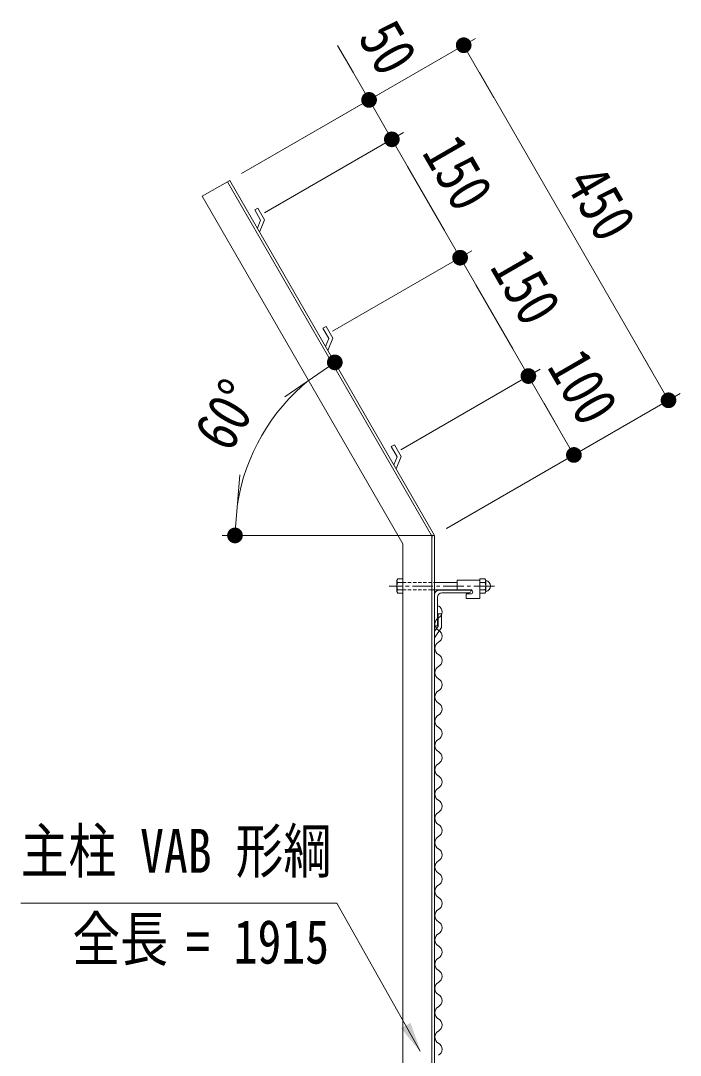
# Model space of a CAD drawing. Units: millimetres, scale not verified. Extents: x -4455 to 4455, y -3150 to 3150.
# Drawn here: x 31 to 756, y 531 to 1667 of the extents above; entities that cross this region are included whole.
import ezdxf
from ezdxf.enums import TextEntityAlignment as Align

# ---------------------------------------------------------------- set-up
doc = ezdxf.new("R2010")
doc.units = ezdxf.units.MM
doc.header["$LTSCALE"] = 30
doc.linetypes.add('USER2', pattern=[1.125, 0.75, -0.125, 0.125, -0.125])
doc.linetypes.add('USER3', pattern=[0.1875, 0.125, -0.0625])
for name, color, linetype, lineweight in [('0-0_D-STR-TXT', 3, 'Continuous', 13), ('0-2_D-STR1', 1, 'Continuous', 18), ('0-3_1部材', 7, 'Continuous', 9), ('0-5_D-STR2', 1, 'Continuous', 13), ('0-6_D-STR-DIM', 4, 'Continuous', 13), ('0-7_D-BMK', 2, 'USER2', 13), ('0-8_D-STR3', 3, 'Continuous', 13), ('0-E_SUNPOU', 1, 'Continuous', 18)]:
    doc.layers.add(name, color=color, linetype=linetype, lineweight=lineweight)
doc.styles.add('ＭＳ ゴシック', font='')
doc.styles.get('ＭＳ ゴシック').set_extended_font_data('MS Gothic')

# ---------------------------------------------------------------- blocks, each defined once
blk = doc.blocks.new('M1')
at = {"layer": '0-E_SUNPOU'}
blk.add_line((-7.5, 0), (-57.86, 0), dxfattribs=at)
for points in [[(0, 0), (-7.5, 0), (-7.44, 0.94)], [(0, 0), (-7.44, -0.94), (-7.5, 0)], [(0, 0), (-7.44, 0.94), (-7.26, 1.87)], [(0, 0), (-7.26, -1.87), (-7.44, -0.94)], [(0, 0), (-7.26, 1.87), (-6.97, 2.76)], [(0, 0), (-6.97, -2.76), (-7.26, -1.87)], [(0, 0), (-6.97, 2.76), (-6.57, 3.61)], [(0, 0), (-6.57, -3.61), (-6.97, -2.76)], [(0, 0), (-6.57, 3.61), (-6.07, 4.41)], [(0, 0), (-6.07, -4.41), (-6.57, -3.61)], [(0, 0), (-6.07, 4.41), (-5.47, 5.13)], [(0, 0), (-5.47, -5.13), (-6.07, -4.41)], [(0, 0), (-5.47, 5.13), (-4.78, 5.78)], [(0, 0), (-4.78, -5.78), (-5.47, -5.13)], [(0, 0), (-4.78, 5.78), (-4.02, 6.33)], [(0, 0), (-4.02, -6.33), (-4.78, -5.78)], [(0, 0), (-4.02, 6.33), (-3.19, 6.79)], [(0, 0), (-3.19, -6.79), (-4.02, -6.33)], [(0, 0), (-3.19, 6.79), (-2.32, 7.13)], [(0, 0), (-2.32, -7.13), (-3.19, -6.79)], [(0, 0), (-2.32, 7.13), (-1.41, 7.37)], [(0, 0), (-1.41, -7.37), (-2.32, -7.13)], [(0, 0), (-1.41, 7.37), (-0.47, 7.49)], [(0, 0), (-0.47, -7.49), (-1.41, -7.37)], [(0, 0), (-0.47, 7.49), (0.47, 7.49)], [(0, 0), (0.47, -7.49), (-0.47, -7.49)], [(0, 0), (0.47, 7.49), (1.41, 7.37)], [(0, 0), (1.41, 7.37), (2.32, 7.13)], [(0, 0), (2.32, 7.13), (3.19, 6.79)], [(0, 0), (3.19, 6.79), (4.02, 6.33)], [(0, 0), (4.02, 6.33), (4.78, 5.78)], [(0, 0), (4.78, 5.78), (5.47, 5.13)], [(0, 0), (5.47, 5.13), (6.07, 4.41)], [(0, 0), (6.07, 4.41), (6.57, 3.61)], [(0, 0), (6.57, 3.61), (6.97, 2.76)], [(0, 0), (6.97, 2.76), (7.26, 1.87)], [(0, 0), (7.26, 1.87), (7.44, 0.94)], [(0, 0), (7.44, 0.94), (7.5, 0)], [(0, 0), (1.41, -7.37), (0.47, -7.49)], [(0, 0), (2.32, -7.13), (1.41, -7.37)], [(0, 0), (3.19, -6.79), (2.32, -7.13)], [(0, 0), (4.02, -6.33), (3.19, -6.79)], [(0, 0), (4.78, -5.78), (4.02, -6.33)], [(0, 0), (5.47, -5.13), (4.78, -5.78)], [(0, 0), (6.07, -4.41), (5.47, -5.13)], [(0, 0), (6.57, -3.61), (6.07, -4.41)], [(0, 0), (6.97, -2.76), (6.57, -3.61)], [(0, 0), (7.26, -1.87), (6.97, -2.76)], [(0, 0), (7.44, -0.94), (7.26, -1.87)], [(0, 0), (7.5, 0), (7.44, -0.94)]]:
    blk.add_solid(points, dxfattribs=at)

msp = doc.modelspace()

# ---------------------------------------------------------------- linework, layer by layer
at = {"layer": '0-0_D-STR-TXT'}
msp.add_lwpolyline([(31.24, 698.43), (378.61, 698.43), (470.08, 536.08)], dxfattribs=at)
msp.add_solid([(471.2, 534.07), (449.05, 561.19), (459.49, 567.07)], dxfattribs=at)
at = {"layer": '0-2_D-STR1'}
for p, q in [((258.36, 1490.22), (483.69, 1099.93)), ((230.65, 1474.22), (450.96, 1092.63)), ((291.75, 1461.31), (299.24, 1448.35)), ((291.21, 1439.33), (294.79, 1448.05)), ((293.74, 1434.95), (299.24, 1448.35)), ((366.75, 1331.41), (363.29, 1329.41)), ((363.29, 1329.41), (369.79, 1318.15)), ((366.75, 1331.41), (374.24, 1318.45)), ((366.21, 1309.42), (369.79, 1318.15)), ((368.74, 1305.04), (374.24, 1318.45)), ((441.75, 1201.5), (449.24, 1188.54)), ((441.21, 1179.52), (444.79, 1188.24)), ((443.74, 1175.14), (449.24, 1188.54)), ((482.96, 1102.67), (482.96, -362.99)), ((485.96, 1102.01), (485.96, -157.99)), ((450.96, 1092.63), (450.96, -157.99)), ((485.96, 1002.01), (485.96, 1037.01)), ((488.96, 1004.01), (488.96, 1034.01)), ((493.46, 1042.01), (518.46, 1042.01)), ((493.96, 1039.01), (523.96, 1039.01)), ((525.96, 1042.01), (525.96, 1041.01)), ((489.69, 1016.06), (489.69, 1002.22)), ((493.69, 1016.06), (489.69, 1016.06)), ((493.69, 1016.06), (493.69, 1000.97)), ((485.96, 996.81), (489.69, 1002.22)), ((485.96, 1002.01), (486.96, 1002.01)), ((485.96, 989.77), (493.69, 1000.97))]:
    msp.add_line(p, q, dxfattribs=at)
for points in [[(230.65, 1474.22), (260.96, 1491.72), (485.96, 1102.01)], [(291.75, 1461.31), (288.29, 1459.31), (294.79, 1448.05)], [(441.75, 1201.5), (438.29, 1199.5), (444.79, 1188.24)]]:
    msp.add_lwpolyline(points, dxfattribs=at)
for centre, radius, start, end in [((490.96, 1037.01), 5, 90, 180), ((493.96, 1034.01), 5, 90, 180), ((523.96, 1041.01), 2, 270, 0), ((486.96, 1004.01), 2, 270, 0)]:
    msp.add_arc(centre, radius, start, end, dxfattribs=at)
at = {"layer": '0-3_1部材'}
msp.add_line((490.96, 1042.01), (525.96, 1042.01), dxfattribs=at)
at = {"layer": '0-5_D-STR2', "color": 2}
for centre, start, end in [((486.6, 1018.05), 298.07249, 61.92751), ((493.72, 1004.71), 118.07249, 241.92751), ((486.6, 991.38), 298.07249, 61.92751), ((493.72, 978.05), 118.07249, 241.92751), ((486.6, 964.71), 298.07249, 61.92751), ((493.72, 951.38), 118.07249, 241.92751), ((486.6, 938.05), 298.07249, 61.92751), ((493.72, 924.71), 118.07249, 241.92751), ((486.6, 911.38), 298.07249, 61.92751), ((493.72, 898.05), 118.07249, 241.92751), ((486.6, 884.71), 298.07249, 61.92751), ((493.72, 871.38), 118.07249, 241.92751), ((486.6, 858.05), 298.07249, 61.92751), ((493.72, 844.71), 118.07249, 241.92751), ((486.6, 831.38), 298.07249, 61.92751), ((493.72, 818.05), 118.07249, 241.92751), ((486.6, 804.71), 298.07249, 61.92751), ((493.72, 791.38), 118.07249, 241.92751), ((486.6, 778.05), 298.07249, 61.92751), ((493.72, 764.71), 118.07249, 241.92751), ((486.6, 751.38), 298.07249, 61.92751), ((493.72, 738.05), 118.07249, 241.92751), ((486.6, 724.71), 298.07249, 61.92751), ((493.72, 711.38), 118.07249, 241.92751), ((486.6, 698.05), 298.07249, 61.92751), ((493.72, 684.71), 118.07249, 241.92751), ((486.6, 671.38), 298.07249, 61.92751), ((493.72, 658.05), 118.07249, 241.92751), ((486.6, 644.71), 298.07249, 61.92751), ((493.72, 631.38), 118.07249, 241.92751), ((486.6, 618.05), 298.07249, 61.92751), ((493.72, 604.71), 118.07249, 241.92751), ((486.6, 591.38), 298.07249, 61.92751), ((493.72, 578.05), 118.07249, 241.92751), ((486.6, 564.71), 298.07249, 61.92751), ((493.72, 551.38), 118.07249, 241.92751), ((486.6, 538.05), 298.07249, 61.92751)]:
    msp.add_arc(centre, 7.56, start, end, dxfattribs=at)
at = {"layer": '0-6_D-STR-DIM', "color": 1, "lineweight": 18}
for p, q in [((273.95, 1499.22), (530.86, 1647.55)), ((396.7, 1609.92), (379.45, 1639.8)), ((535.12, 1610.17), (725.62, 1280.21)), ((273.95, 1499.22), (426.94, 1587.55)), ((438.95, 1536.75), (413.95, 1580.05)), ((298.95, 1455.92), (451.94, 1544.25)), ((298.95, 1455.92), (451.94, 1544.25)), ((456.2, 1506.87), (496.7, 1436.72)), ((456.2, 1506.87), (473.45, 1476.99)), ((373.95, 1326.02), (526.94, 1414.34)), ((373.95, 1326.02), (526.94, 1414.34)), ((531.2, 1376.96), (571.7, 1306.82)), ((448.95, 1196.11), (601.94, 1284.44)), ((448.95, 1196.11), (601.94, 1284.44)), ((498.95, 1109.51), (755.86, 1257.83)), ((606.2, 1247.06), (621.7, 1220.21)), ((498.95, 1109.51), (651.94, 1197.83))]:
    msp.add_line(p, q, dxfattribs=at)
at = {"layer": '0-6_D-STR-DIM', "color": 1}
msp.add_line((252.44, 1102.01), (485.96, 1102.01), dxfattribs=at)
at = {"layer": '0-6_D-STR-DIM', "color": 1, "lineweight": 18}
msp.add_arc((485.96, 1102.01), 219.31, 129.02271, 170.97729, dxfattribs=at)
at = {"layer": '0-7_D-BMK'}
msp.add_line((551.65, 1046.46), (436.2, 1046.46), dxfattribs=at)
at = {"layer": '0-8_D-STR3'}
for p, q in [((444.56, 1052.38), (445.67, 1054.3)), ((444.56, 1052.38), (444.56, 1040.54)), ((445.25, 1050.46), (450.96, 1050.46)), ((445.67, 1054.3), (450.96, 1054.3)), ((450.96, 1054.3), (450.96, 1038.62)), ((485.96, 1050.46), (510.82, 1050.46)), ((510.77, 1052.78), (535.77, 1052.78)), ((510.77, 1052.78), (510.77, 1042.28)), ((535.77, 1038.62), (535.77, 1054.3)), ((535.77, 1052.78), (535.77, 1032.78)), ((541.48, 1050.46), (535.77, 1050.46)), ((542.17, 1040.54), (542.17, 1052.38)), ((445.25, 1042.46), (450.96, 1042.46)), ((481.06, 1042.46), (510.77, 1042.46)), ((510.77, 1042.28), (525.52, 1042.28)), ((520.77, 1037.78), (525.52, 1037.78)), ((520.77, 1037.78), (520.77, 1032.78)), ((541.48, 1042.46), (535.77, 1042.46)), ((541.06, 1038.62), (535.77, 1038.62)), ((542.17, 1040.54), (541.06, 1038.62)), ((520.77, 1032.78), (535.77, 1032.78))]:
    msp.add_line(p, q, dxfattribs=at)
at = {"layer": '0-8_D-STR3', "color": 1, "linetype": 'USER3'}
for p, q in [((450.96, 1050.46), (485.96, 1050.46)), ((450.96, 1042.46), (485.96, 1042.46))]:
    msp.add_line(p, q, dxfattribs=at)
at = {"layer": '0-8_D-STR3'}
for points in [[(542.17, 1052.38), (541.06, 1054.3), (535.77, 1054.3)], [(444.56, 1040.54), (445.67, 1038.62), (450.96, 1038.62)]]:
    msp.add_lwpolyline(points, dxfattribs=at)
for centre, radius, start, end in [((447.59, 1052.38), 3.03, 180, 219.3382), ((456.56, 1046.46), 12, 160.52878, 199.47122), ((539.14, 1052.38), 3.03, 320.6618, 0), ((530.17, 1046.46), 12, 340.52878, 19.47122), ((541.38, 1046.46), 5.97, 277.58062, 82.41938), ((447.59, 1040.54), 3.03, 140.6618, 180), ((525.52, 1040.03), 2.25, 270, 90), ((539.14, 1040.54), 3.03, 0, 39.3382)]:
    msp.add_arc(centre, radius, start, end, dxfattribs=at)

# ---------------------------------------------------------------- block references
at = {"layer": '0-6_D-STR-DIM', "xscale": 1.15, "yscale": 1.15}
for p, rotation in [((517.87, 1640.05), 120), ((413.95, 1580.05), 300), ((438.95, 1536.75), 120), ((438.95, 1536.75), 120), ((513.95, 1406.84), 300), ((513.95, 1406.84), 120), ((588.95, 1276.94), 300), ((742.87, 1250.33), 300), ((376.31, 1291.93), 34.51136), ((588.95, 1276.94), 120), ((638.95, 1190.33), 300), ((266.65, 1102.01), 265.48864)]:
    msp.add_blockref('M1', p, dxfattribs=dict(at, rotation=rotation))

# ---------------------------------------------------------------- texts
at = {"layer": '0-0_D-STR-TXT', "style": 'ＭＳ ゴシック', "width": 0.8}
for s, p in [('主柱 VAB 形綱', (31.07, 717.23)), ('全長', (88.02, 620.54)), ('= 1915', (212.75, 617.57))]:
    msp.add_text(s, height=48.17, dxfattribs=at).set_placement(p, align=Align.BOTTOM_LEFT)
at = {"layer": '0-6_D-STR-DIM', "color": 3, "style": 'ＭＳ ゴシック', "width": 0.8}
for s, rotation, p in [('50', 300, (388.62, 1641.21)), ('150', 300, (458.85, 1515.01)), ('450', 300, (615.95, 1481.67)), ('150', 300, (533.38, 1389.47)), ('100', 300, (596.21, 1279.98)), ('60°', 60, (273.44, 1184.02))]:
    msp.add_text(s, height=48.17, rotation=rotation, dxfattribs=at).set_placement(p, align=Align.BOTTOM_LEFT)

doc.saveas('drawing.dxf')
